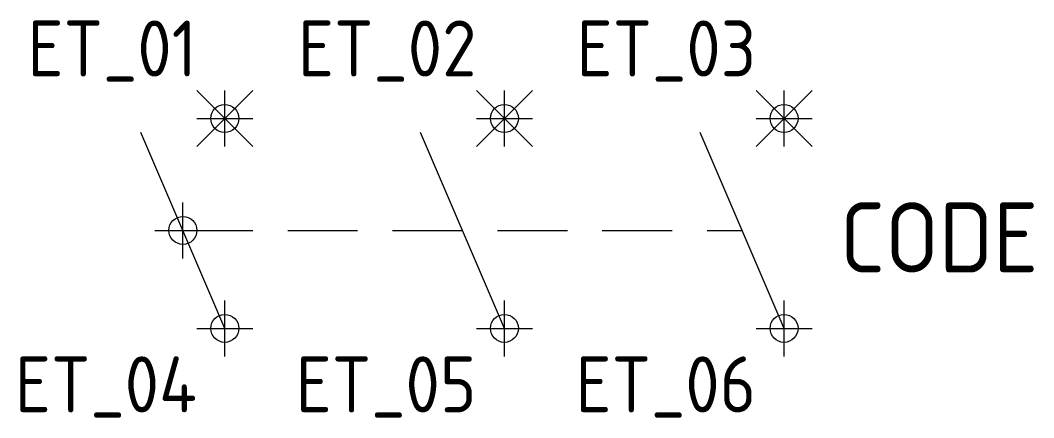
# Model space of a CAD drawing. Extents: x 522.7 to 558.9, y 4113.1 to 4127.3.
import ezdxf
from ezdxf.enums import TextEntityAlignment as Align

# ---------------------------------------------------------------- set-up
doc = ezdxf.new("R2010")
doc.units = 0
doc.header["$LTSCALE"] = 10
doc.header["$MEASUREMENT"] = 0
doc.header["$PDMODE"] = 34
doc.header["$PDSIZE"] = -5
doc.linetypes.add('DASHED2', pattern=[0.375, 0.25, -0.125])
doc.layers.get('0').update_dxf_attribs({"linetype": 'CONTINUOUS'})
for name, color, linetype in [('A', 7, 'CONTINUOUS'), ('C', 7, 'CONTINUOUS'), ('TKST2', 1, 'CONTINUOUS'), ('TKST3', 3, 'CONTINUOUS')]:
    doc.layers.add(name, color=color, linetype=linetype)
doc.styles.get("Standard").update_dxf_attribs({"font": 'iso8.shx'})

msp = doc.modelspace()

# ---------------------------------------------------------------- linework, layer by layer
for points in [[(529, 4122.75), (531, 4124.75)], [(529, 4124.75), (531, 4122.75)], [(539, 4122.75), (541, 4124.75)], [(539, 4124.75), (541, 4122.75)], [(549, 4124.75), (551, 4122.75)], [(549, 4122.75), (551, 4124.75)], [(530, 4116.25), (527, 4123.25)], [(540, 4116.25), (537, 4123.25)], [(550, 4116.25), (547, 4123.25)]]:
    msp.add_lwpolyline(points)
at = {"linetype": 'DASHED2'}
msp.add_lwpolyline([(528.5, 4119.75), (548.5, 4119.75)], dxfattribs=at)
at = {"layer": 'A', "color": 1}
msp.add_point((528.5, 4119.75), dxfattribs=at)
at = {"layer": 'C', "color": 1}
msp.add_point((530, 4123.75), dxfattribs=at)
at = {"layer": 'C', "color": 3}
msp.add_point((540, 4123.75), dxfattribs=at)
at = {"layer": 'C', "color": 5}
msp.add_point((550, 4123.75), dxfattribs=at)
at = {"layer": 'C', "color": 2}
msp.add_point((530, 4116.25), dxfattribs=at)
at = {"layer": 'C', "color": 4}
msp.add_point((540, 4116.25), dxfattribs=at)
at = {"layer": 'C', "color": 6}
msp.add_point((550, 4116.25), dxfattribs=at)

# ---------------------------------------------------------------- texts
at = {"layer": 'TKST2'}
for tag, p in [('ET_01', (529, 4125.25)), ('ET_02', (539, 4125.25)), ('ET_03', (549, 4125.25))]:
    msp.add_attdef(tag, text='', height=2, dxfattribs=at).set_placement(p, align=Align.RIGHT)
for tag, p in [('ET_04', (529, 4115.25)), ('ET_05', (539, 4115.25)), ('ET_06', (549, 4115.25))]:
    msp.add_attdef(tag, text='', height=2, dxfattribs=at).set_placement(p, align=Align.TOP_RIGHT)
at = {"layer": 'TKST3'}
msp.add_attdef('CODE', (552, 4118.25), '-Q', height=2.5, dxfattribs=at)

doc.saveas('drawing.dxf')
